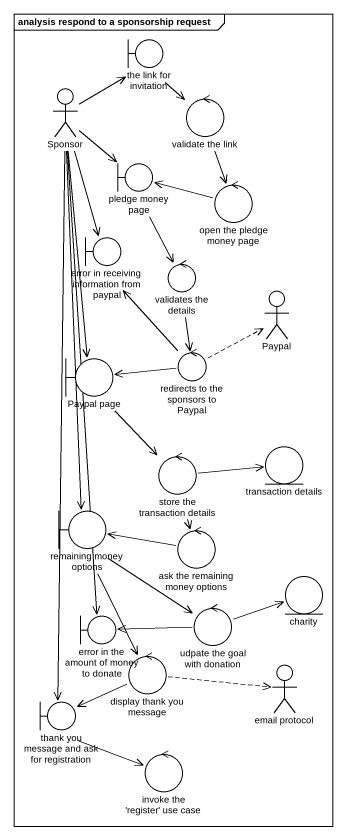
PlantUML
@startuml
mainframe analysis respond to a sponsorship request
boundary "the link for invitation" as the_link_for_invitation
actor Sponsor
control "validate the link" as validate_the_link
boundary "pledge money page" as pledge_money_page
control "open the pledge money page" as open_the_pledge_money_page
boundary "error in receiving information from paypal" as error_in_receiving
control "validates the details" as validates_the_details
actor Paypal
boundary "Paypal page" as Paypal_page
control "redirects to the sponsors to Paypal" as redirects_to_the_sponsors
control "store the transaction details" as store_the_transaction
entity "transaction details" as transaction_details
boundary "remaining money options" as remaining_money_options
control "ask the remaining money options" as ask_the_remaining_money
entity charity
boundary "error in the amount of money to donate" as error_in_the_amount_of
control "udpate the goal with donation" as udpate_the_goal_with
control "display thank you message" as display_thank_you_message
actor "email protocol" as email_protocol
boundary "thank you message and ask for registration" as thank_you_message_and_ask
control "invoke the 'register' use case" as invoke_the_register_use_case
the_link_for_invitation --> validate_the_link
Sponsor -up-> the_link_for_invitation
Sponsor --> pledge_money_page
Sponsor --> error_in_receiving
Sponsor --> Paypal_page
Sponsor --> remaining_money_options
Sponsor --> error_in_the_amount_of
Sponsor --> thank_you_message_and_ask
validate_the_link --> open_the_pledge_money_page
pledge_money_page --> validates_the_details
open_the_pledge_money_page -left-> pledge_money_page
validates_the_details --> redirects_to_the_sponsors
Paypal_page --> store_the_transaction
redirects_to_the_sponsors -up-> error_in_receiving
redirects_to_the_sponsors .up.> Paypal
redirects_to_the_sponsors -left-> Paypal_page
store_the_transaction -right-> transaction_details
store_the_transaction --> ask_the_remaining_money
remaining_money_options --> udpate_the_goal_with
remaining_money_options --> display_thank_you_message
ask_the_remaining_money -left-> remaining_money_options
udpate_the_goal_with -right-> charity
udpate_the_goal_with -left-> error_in_the_amount_of
display_thank_you_message .right.> email_protocol
display_thank_you_message -left-> thank_you_message_and_ask
thank_you_message_and_ask -right-> invoke_the_register_use_case
@enduml
